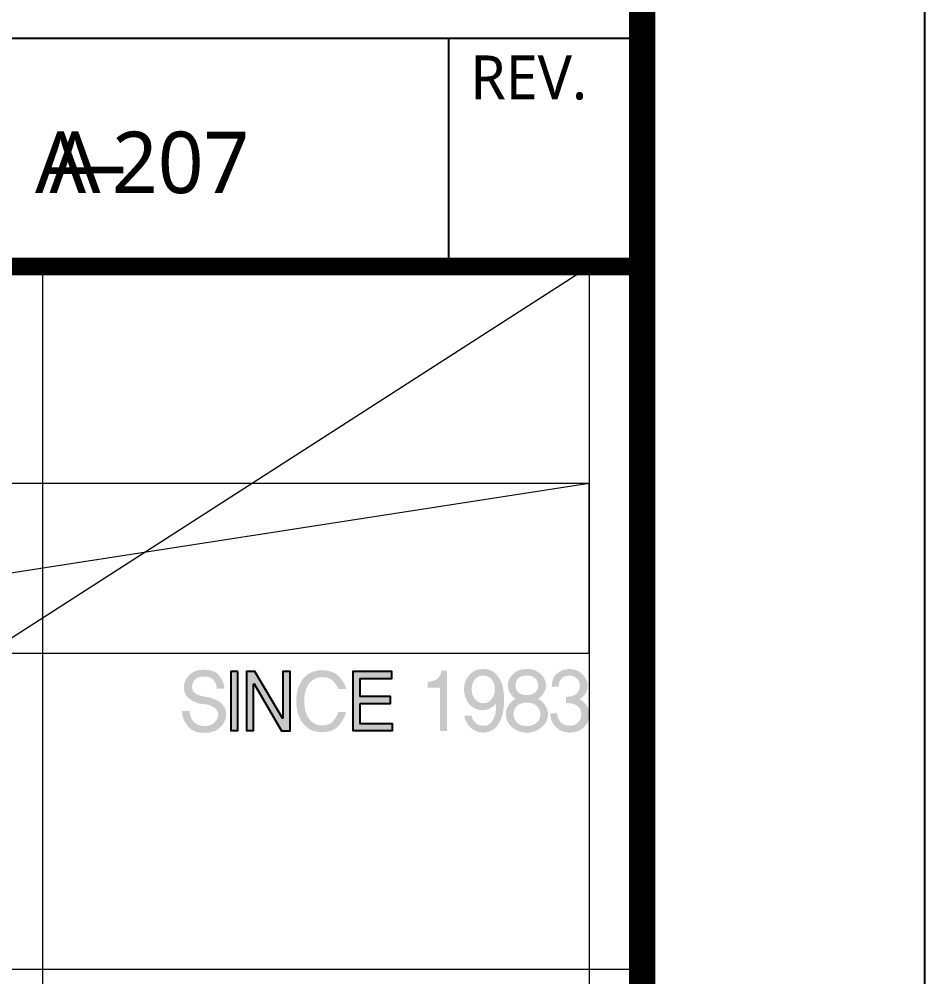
# Model space of a CAD drawing. Header units: millimetres. Extents: x 4739419 to 5837985, y 2291271 to 3446271.
# Drawn here: x 5133640 to 5159419, y 2312168 to 2339421 of the extents above; entities that cross this region are included whole.
import ezdxf
from ezdxf.enums import TextEntityAlignment as Align

# ---------------------------------------------------------------- set-up
doc = ezdxf.new("R2010")
doc.units = ezdxf.units.MM
doc.layers.get('0').update_dxf_attribs({"color": 255})
doc.layers.add('!!xref plan', color=9, linetype='Continuous')
doc.layers.add('FORM(미추홀)$0$SHEET', color=9, linetype='Continuous')
doc.layers.add('!!출력', color=9, linetype='Continuous', plot=False)
for name, color, linetype, lineweight in [('A-BORD-TEXT', 9, 'Continuous', 25), ('FORM(미추홀)$0$A-BORD-SHEET', 9, 'Continuous', 25), ('FORM(미추홀)$0$A-BORD-TEXT', 9, 'Continuous', 25)]:
    doc.layers.add(name, color=color, linetype=linetype, lineweight=lineweight)
for name, color, linetype, lineweight, plot in [('FORM(미추홀)$0$A-XXXX-NPLT', 9, 'Continuous', 15, False), ('FORM(미추홀)$0$defpoint', 9, 'Continuous', 0, False), ('XR-평면도$0$A-XXXX-NPLT', 9, 'Continuous', 15, False)]:
    doc.layers.add(name, color=color, linetype=linetype, lineweight=lineweight, plot=plot)
doc.styles.add('FORM(미추홀)$0$맑은고딕', font='malgun.ttf')
doc.styles.add('맑은고딕', font='malgun.ttf')

# ---------------------------------------------------------------- blocks, each defined once
blk = doc.blocks.new('FORM(미추홀)$0$AP-로고')
at = {"layer": 'FORM(미추홀)$0$defpoint'}
blk.add_line((38.531, 4.556), (-2.969, -1.873), dxfattribs=at)
blk.add_lwpolyline([(-2.969, 4.556), (-2.969, -1.873), (38.531, -1.873), (38.531, 4.556)], close=True, dxfattribs=at)
blk = doc.blocks.new('FORM(미추홀)$0$SHHET')
at = {"layer": 'FORM(미추홀)$0$SHEET'}
h = blk.add_hatch(color=250, dxfattribs=at)
h.dxf.hatch_style = 1
edge = h.paths.add_edge_path()
edge.add_spline(control_points=[(410378, 28613), (410330, 28687), (410261, 28749), (410171, 28798)], knot_values=[30, 30, 30, 30, 31, 31, 31, 31], degree=3, periodic=0)
edge.add_spline(control_points=[(410171, 28798), (410227, 28827), (410279, 28872), (410327, 28934)], knot_values=[29, 29, 29, 29, 30, 30, 30, 30], degree=3, periodic=0)
edge.add_spline(control_points=[(410327, 28934), (410376, 28997), (410401, 29081), (410401, 29186)], knot_values=[28, 28, 28, 28, 29, 29, 29, 29], degree=3, periodic=0)
edge.add_spline(control_points=[(410401, 29186), (410401, 29308), (410349, 29417), (410246, 29513)], knot_values=[27, 27, 27, 27, 28, 28, 28, 28], degree=3, periodic=0)
edge.add_spline(control_points=[(410246, 29513), (410144, 29609), (410026, 29657), (409892, 29657)], knot_values=[26, 26, 26, 26, 27, 27, 27, 27], degree=3, periodic=0)
edge.add_spline(control_points=[(409892, 29657), (409754, 29657), (409634, 29614), (409531, 29528)], knot_values=[25, 25, 25, 25, 26, 26, 26, 26], degree=3, periodic=0)
edge.add_spline(control_points=[(409531, 29528), (409429, 29442), (409379, 29319), (409382, 29158)], knot_values=[24, 24, 24, 24, 25, 25, 25, 25], degree=3, periodic=0)
edge.add_spline(control_points=[(409382, 29158), (409382, 29158), (409573, 29158), (409573, 29158)], knot_values=[23.000012, 23.000012, 23.000012, 23.000012, 23.99999, 23.99999, 23.99999, 23.99999], degree=3, periodic=0)
edge.add_spline(control_points=[(409573, 29158), (409573, 29235), (409597, 29306), (409645, 29371)], knot_values=[22, 22, 22, 22, 23, 23, 23, 23], degree=3, periodic=0)
edge.add_spline(control_points=[(409645, 29371), (409693, 29436), (409773, 29468), (409885, 29468)], knot_values=[21, 21, 21, 21, 22, 22, 22, 22], degree=3, periodic=0)
edge.add_spline(control_points=[(409885, 29468), (409975, 29468), (410047, 29440), (410099, 29384)], knot_values=[20, 20, 20, 20, 21, 21, 21, 21], degree=3, periodic=0)
edge.add_spline(control_points=[(410099, 29384), (410152, 29328), (410178, 29262), (410178, 29186)], knot_values=[19, 19, 19, 19, 20, 20, 20, 20], degree=3, periodic=0)
edge.add_spline(control_points=[(410178, 29186), (410178, 29120), (410163, 29063), (410134, 29016)], knot_values=[18, 18, 18, 18, 19, 19, 19, 19], degree=3, periodic=0)
edge.add_spline(control_points=[(410134, 29016), (410105, 28969), (410060, 28930), (410000, 28900)], knot_values=[17, 17, 17, 17, 18, 18, 18, 18], degree=3, periodic=0)
edge.add_spline(control_points=[(410000, 28900), (409972, 28887), (409937, 28880), (409897, 28876)], knot_values=[16, 16, 16, 16, 17, 17, 17, 17], degree=3, periodic=0)
edge.add_spline(control_points=[(409897, 28876), (409856, 28873), (409818, 28872), (409782, 28872)], knot_values=[15, 15, 15, 15, 16, 16, 16, 16], degree=3, periodic=0)
edge.add_spline(control_points=[(409782, 28872), (409782, 28872), (409782, 28689), (409782, 28689)], knot_values=[14.00001, 14.00001, 14.00001, 14.00001, 14.99999, 14.99999, 14.99999, 14.99999], degree=3, periodic=0)
edge.add_spline(control_points=[(409782, 28689), (409818, 28689), (409854, 28688), (409890, 28685)], knot_values=[13, 13, 13, 13, 14, 14, 14, 14], degree=3, periodic=0)
edge.add_spline(control_points=[(409890, 28685), (409926, 28681), (409963, 28674), (410000, 28663)], knot_values=[12, 12, 12, 12, 13, 13, 13, 13], degree=3, periodic=0)
edge.add_spline(control_points=[(410000, 28663), (410057, 28649), (410109, 28617), (410154, 28566)], knot_values=[11, 11, 11, 11, 12, 12, 12, 12], degree=3, periodic=0)
edge.add_spline(control_points=[(410154, 28566), (410200, 28516), (410223, 28453), (410223, 28379)], knot_values=[10, 10, 10, 10, 11, 11, 11, 11], degree=3, periodic=0)
edge.add_spline(control_points=[(410223, 28379), (410223, 28286), (410193, 28206), (410134, 28140)], knot_values=[9, 9, 9, 9, 10, 10, 10, 10], degree=3, periodic=0)
edge.add_spline(control_points=[(410134, 28140), (410075, 28074), (409994, 28041), (409892, 28041)], knot_values=[8, 8, 8, 8, 9, 9, 9, 9], degree=3, periodic=0)
edge.add_spline(control_points=[(409892, 28041), (409774, 28041), (409684, 28079), (409624, 28156)], knot_values=[7, 7, 7, 7, 8, 8, 8, 8], degree=3, periodic=0)
edge.add_spline(control_points=[(409624, 28156), (409563, 28232), (409533, 28312), (409533, 28394)], knot_values=[6, 6, 6, 6, 7, 7, 7, 7], degree=3, periodic=0)
edge.add_spline(control_points=[(409533, 28394), (409533, 28394), (409339, 28394), (409339, 28394)], knot_values=[5.00001, 5.00001, 5.00001, 5.00001, 5.999988, 5.999988, 5.999988, 5.999988], degree=3, periodic=0)
edge.add_spline(control_points=[(409339, 28394), (409339, 28245), (409392, 28117), (409497, 28010)], knot_values=[4, 4, 4, 4, 5, 5, 5, 5], degree=3, periodic=0)
edge.add_spline(control_points=[(409497, 28010), (409602, 27903), (409733, 27849), (409892, 27849)], knot_values=[3, 3, 3, 3, 4, 4, 4, 4], degree=3, periodic=0)
edge.add_spline(control_points=[(409892, 27849), (410057, 27849), (410191, 27899), (410295, 27998)], knot_values=[2, 2, 2, 2, 3, 3, 3, 3], degree=3, periodic=0)
edge.add_spline(control_points=[(410295, 27998), (410398, 28098), (410450, 28223), (410450, 28375)], knot_values=[1, 1, 1, 1, 2, 2, 2, 2], degree=3, periodic=0)
edge.add_spline(control_points=[(410450, 28375), (410450, 28458), (410426, 28538), (410378, 28613)], knot_values=[0, 0, 0, 0, 1, 1, 1, 1], degree=3, periodic=0)
edge = h.paths.add_edge_path(flags=16)
edge.add_spline(control_points=[(408951, 28608), (408882, 28670), (408789, 28701), (408674, 28701)], knot_values=[2, 2, 2, 2, 3, 3, 3, 3], degree=3, periodic=0)
edge.add_spline(control_points=[(408674, 28701), (408554, 28701), (408460, 28670), (408393, 28608)], knot_values=[3, 3, 3, 3, 4, 4, 4, 4], degree=3, periodic=0)
edge.add_spline(control_points=[(408393, 28608), (408325, 28545), (408291, 28467), (408291, 28372)], knot_values=[4, 4, 4, 4, 5, 5, 5, 5], degree=3, periodic=0)
edge.add_spline(control_points=[(408291, 28372), (408291, 28279), (408325, 28199), (408393, 28133)], knot_values=[5, 5, 5, 5, 6, 6, 6, 6], degree=3, periodic=0)
edge.add_spline(control_points=[(408393, 28133), (408460, 28067), (408554, 28034), (408674, 28034)], knot_values=[6, 6, 6, 6, 7, 7, 7, 7], degree=3, periodic=0)
edge.add_spline(control_points=[(408674, 28034), (408789, 28034), (408882, 28067), (408951, 28133)], knot_values=[7, 7, 7, 7, 8, 8, 8, 8], degree=3, periodic=0)
edge.add_spline(control_points=[(408951, 28133), (409021, 28199), (409056, 28279), (409056, 28372)], knot_values=[0, 0, 0, 0, 1, 1, 1, 1], degree=3, periodic=0)
edge.add_spline(control_points=[(409056, 28372), (409056, 28467), (409021, 28545), (408951, 28608)], knot_values=[1, 1, 1, 1, 2, 2, 2, 2], degree=3, periodic=0)
edge = h.paths.add_edge_path(flags=16)
edge.add_spline(control_points=[(408674, 28914), (408779, 28914), (408859, 28941), (408914, 28995)], knot_values=[7, 7, 7, 7, 8, 8, 8, 8], degree=3, periodic=0)
edge.add_spline(control_points=[(408914, 28995), (408970, 29048), (408997, 29113), (408997, 29189)], knot_values=[0, 0, 0, 0, 1, 1, 1, 1], degree=3, periodic=0)
edge.add_spline(control_points=[(408997, 29189), (408997, 29268), (408970, 29334), (408914, 29389)], knot_values=[1, 1, 1, 1, 2, 2, 2, 2], degree=3, periodic=0)
edge.add_spline(control_points=[(408914, 29389), (408859, 29443), (408779, 29470), (408674, 29470)], knot_values=[2, 2, 2, 2, 3, 3, 3, 3], degree=3, periodic=0)
edge.add_spline(control_points=[(408674, 29470), (408560, 29470), (408477, 29443), (408425, 29389)], knot_values=[3, 3, 3, 3, 4, 4, 4, 4], degree=3, periodic=0)
edge.add_spline(control_points=[(408425, 29389), (408373, 29334), (408348, 29268), (408348, 29189)], knot_values=[4, 4, 4, 4, 5, 5, 5, 5], degree=3, periodic=0)
edge.add_spline(control_points=[(408348, 29189), (408348, 29113), (408373, 29048), (408425, 28995)], knot_values=[5, 5, 5, 5, 6, 6, 6, 6], degree=3, periodic=0)
edge.add_spline(control_points=[(408425, 28995), (408477, 28941), (408560, 28914), (408674, 28914)], knot_values=[6, 6, 6, 6, 7, 7, 7, 7], degree=3, periodic=0)
edge = h.paths.add_edge_path()
edge.add_spline(control_points=[(408997, 28813), (409068, 28860), (409122, 28918), (409159, 28986)], knot_values=[14, 14, 14, 14, 15, 15, 15, 15], degree=3, periodic=0)
edge.add_spline(control_points=[(409159, 28986), (409197, 29055), (409216, 29122), (409216, 29186)], knot_values=[13, 13, 13, 13, 14, 14, 14, 14], degree=3, periodic=0)
edge.add_spline(control_points=[(409216, 29186), (409216, 29316), (409162, 29427), (409055, 29521)], knot_values=[12, 12, 12, 12, 13, 13, 13, 13], degree=3, periodic=0)
edge.add_spline(control_points=[(409055, 29521), (408948, 29615), (408820, 29662), (408674, 29662)], knot_values=[11, 11, 11, 11, 12, 12, 12, 12], degree=3, periodic=0)
edge.add_spline(control_points=[(408674, 29662), (408522, 29662), (408394, 29615), (408288, 29521), (408182, 29427), (408130, 29316), (408130, 29186)], knot_values=[9, 9, 9, 9, 10, 10, 10, 11, 11, 11, 11], degree=3, periodic=0)
edge.add_spline(control_points=[(408130, 29186), (408130, 29122), (408148, 29055), (408186, 28986)], knot_values=[8, 8, 8, 8, 9, 9, 9, 9], degree=3, periodic=0)
edge.add_spline(control_points=[(408186, 28986), (408223, 28918), (408277, 28859), (408348, 28810)], knot_values=[7, 7, 7, 7, 8, 8, 8, 8], degree=3, periodic=0)
edge.add_spline(control_points=[(408348, 28810), (408261, 28755), (408193, 28689), (408145, 28611), (408097, 28534), (408073, 28454), (408073, 28372)], knot_values=[5, 5, 5, 5, 6, 6, 6, 7, 7, 7, 7], degree=3, periodic=0)
edge.add_spline(control_points=[(408073, 28372), (408073, 28232), (408132, 28109), (408250, 28004), (408368, 27899), (408509, 27847), (408674, 27847)], knot_values=[3, 3, 3, 3, 4, 4, 4, 5, 5, 5, 5], degree=3, periodic=0)
edge.add_spline(control_points=[(408674, 27847), (408835, 27847), (408976, 27899), (409095, 28004)], knot_values=[2, 2, 2, 2, 3, 3, 3, 3], degree=3, periodic=0)
edge.add_spline(control_points=[(409095, 28004), (409214, 28109), (409274, 28232), (409274, 28372)], knot_values=[1, 1, 1, 1, 2, 2, 2, 2], degree=3, periodic=0)
edge.add_spline(control_points=[(409274, 28372), (409274, 28454), (409250, 28534), (409201, 28611)], knot_values=[0, 0, 0, 0, 1, 1, 1, 1], degree=3, periodic=0)
edge.add_spline(control_points=[(409201, 28611), (409152, 28689), (409084, 28756), (408997, 28813)], knot_values=[15, 15, 15, 15, 16, 16, 16, 16], degree=3, periodic=0)
edge = h.paths.add_edge_path(flags=16)
edge.add_spline(control_points=[(407670, 28798), (407731, 28872), (407761, 28967), (407761, 29082)], knot_values=[0, 0, 0, 0, 1, 1, 1, 1], degree=3, periodic=0)
edge.add_spline(control_points=[(407761, 29082), (407761, 29196), (407731, 29289), (407670, 29362)], knot_values=[1, 1, 1, 1, 2, 2, 2, 2], degree=3, periodic=0)
edge.add_spline(control_points=[(407670, 29362), (407609, 29434), (407530, 29470), (407433, 29470), (407335, 29470), (407256, 29435), (407194, 29363)], knot_values=[2, 2, 2, 2, 3, 3, 3, 4, 4, 4, 4], degree=3, periodic=0)
edge.add_spline(control_points=[(407194, 29363), (407133, 29291), (407102, 29197), (407102, 29082)], knot_values=[4, 4, 4, 4, 5, 5, 5, 5], degree=3, periodic=0)
edge.add_spline(control_points=[(407102, 29082), (407102, 28967), (407133, 28872), (407194, 28798)], knot_values=[5, 5, 5, 5, 6, 6, 6, 6], degree=3, periodic=0)
edge.add_spline(control_points=[(407194, 28798), (407256, 28724), (407335, 28687), (407433, 28687), (407530, 28687), (407609, 28724), (407670, 28798)], knot_values=[6, 6, 6, 6, 7, 7, 7, 8, 8, 8, 8], degree=3, periodic=0)
edge = h.paths.add_edge_path()
edge.add_spline(control_points=[(408023, 28756), (408025, 28950), (408007, 29103), (407968, 29217)], knot_values=[1, 1, 1, 1, 2, 2, 2, 2], degree=3, periodic=0)
edge.add_spline(control_points=[(407968, 29217), (407926, 29343), (407861, 29448), (407773, 29532)], knot_values=[0, 0, 0, 0, 1, 1, 1, 1], degree=3, periodic=0)
edge.add_spline(control_points=[(407773, 29532), (407685, 29616), (407569, 29657), (407424, 29657)], knot_values=[20, 20, 20, 20, 21, 21, 21, 21], degree=3, periodic=0)
edge.add_spline(control_points=[(407424, 29657), (407269, 29657), (407141, 29602), (407038, 29491)], knot_values=[19, 19, 19, 19, 20, 20, 20, 20], degree=3, periodic=0)
edge.add_spline(control_points=[(407038, 29491), (406935, 29379), (406884, 29243), (406884, 29082)], knot_values=[18, 18, 18, 18, 19, 19, 19, 19], degree=3, periodic=0)
edge.add_spline(control_points=[(406884, 29082), (406884, 28926), (406930, 28790), (407023, 28674)], knot_values=[17, 17, 17, 17, 18, 18, 18, 18], degree=3, periodic=0)
edge.add_spline(control_points=[(407023, 28674), (407116, 28558), (407239, 28495), (407390, 28486)], knot_values=[16, 16, 16, 16, 17, 17, 17, 17], degree=3, periodic=0)
edge.add_spline(control_points=[(407390, 28486), (407475, 28481), (407552, 28498), (407619, 28538)], knot_values=[15, 15, 15, 15, 16, 16, 16, 16], degree=3, periodic=0)
edge.add_spline(control_points=[(407619, 28538), (407687, 28577), (407746, 28624), (407797, 28678)], knot_values=[14, 14, 14, 14, 15, 15, 15, 15], degree=3, periodic=0)
edge.add_spline(control_points=[(407797, 28678), (407797, 28629), (407795, 28572), (407792, 28507)], knot_values=[13, 13, 13, 13, 14, 14, 14, 14], degree=3, periodic=0)
edge.add_spline(control_points=[(407792, 28507), (407789, 28442), (407775, 28376), (407750, 28308)], knot_values=[12, 12, 12, 12, 13, 13, 13, 13], degree=3, periodic=0)
edge.add_spline(control_points=[(407750, 28308), (407726, 28241), (407691, 28179), (407645, 28124)], knot_values=[11, 11, 11, 11, 12, 12, 12, 12], degree=3, periodic=0)
edge.add_spline(control_points=[(407645, 28124), (407599, 28069), (407528, 28041), (407433, 28041)], knot_values=[10, 10, 10, 10, 11, 11, 11, 11], degree=3, periodic=0)
edge.add_spline(control_points=[(407433, 28041), (407335, 28041), (407257, 28074), (407198, 28139)], knot_values=[9, 9, 9, 9, 10, 10, 10, 10], degree=3, periodic=0)
edge.add_spline(control_points=[(407198, 28139), (407138, 28205), (407105, 28268), (407098, 28330)], knot_values=[8, 8, 8, 8, 9, 9, 9, 9], degree=3, periodic=0)
edge.add_spline(control_points=[(407098, 28330), (407098, 28330), (406895, 28330), (406895, 28330)], knot_values=[7.000011, 7.000011, 7.000011, 7.000011, 7.999988, 7.999988, 7.999988, 7.999988], degree=3, periodic=0)
edge.add_spline(control_points=[(406895, 28330), (406907, 28210), (406963, 28100), (407063, 27999)], knot_values=[6, 6, 6, 6, 7, 7, 7, 7], degree=3, periodic=0)
edge.add_spline(control_points=[(407063, 27999), (407162, 27899), (407283, 27849), (407424, 27849)], knot_values=[5, 5, 5, 5, 6, 6, 6, 6], degree=3, periodic=0)
edge.add_spline(control_points=[(407424, 27849), (407557, 27849), (407667, 27887), (407754, 27963)], knot_values=[4, 4, 4, 4, 5, 5, 5, 5], degree=3, periodic=0)
edge.add_spline(control_points=[(407754, 27963), (407841, 28038), (407908, 28144), (407954, 28278)], knot_values=[3, 3, 3, 3, 4, 4, 4, 4], degree=3, periodic=0)
edge.add_spline(control_points=[(407954, 28278), (407998, 28402), (408020, 28562), (408023, 28756)], knot_values=[2, 2, 2, 2, 3, 3, 3, 3], degree=3, periodic=0)
edge = h.paths.add_edge_path()
edge.add_spline(control_points=[(406396, 27894), (406396, 27894), (406396, 29613), (406396, 29613)], knot_values=[8, 8, 8, 8, 9, 9, 9, 9], degree=3, periodic=0)
edge.add_spline(control_points=[(406396, 29613), (406396, 29613), (406243, 29613), (406243, 29613)], knot_values=[7.000015, 7.000015, 7.000015, 7.000015, 8, 8, 8, 8], degree=3, periodic=0)
edge.add_spline(control_points=[(406243, 29613), (406240, 29567), (406228, 29523), (406205, 29481), (406183, 29439), (406156, 29407), (406126, 29385)], knot_values=[5, 5, 5, 5, 6, 6, 6, 7, 7, 7, 7], degree=3, periodic=0)
edge.add_spline(control_points=[(406126, 29385), (406086, 29355), (406043, 29333), (405997, 29319)], knot_values=[4, 4, 4, 4, 5, 5, 5, 5], degree=3, periodic=0)
edge.add_spline(control_points=[(405997, 29319), (405951, 29305), (405902, 29297), (405850, 29295)], knot_values=[3, 3, 3, 3, 4, 4, 4, 4], degree=3, periodic=0)
edge.add_spline(control_points=[(405850, 29295), (405850, 29295), (405850, 29125), (405850, 29125)], knot_values=[2.00001, 2.00001, 2.00001, 2.00001, 2.99999, 2.99999, 2.99999, 2.99999], degree=3, periodic=0)
edge.add_spline(control_points=[(405850, 29125), (405850, 29125), (406196, 29125), (406196, 29125)], knot_values=[1, 1, 1, 1, 1.99999, 1.99999, 1.99999, 1.99999], degree=3, periodic=0)
edge.add_spline(control_points=[(406196, 29125), (406196, 29125), (406196, 27894), (406196, 27894)], knot_values=[0, 0, 0, 0, 1, 1, 1, 1], degree=3, periodic=0)
edge.add_spline(control_points=[(406196, 27894), (406196, 27894), (406396, 27894), (406396, 27894)], knot_values=[9, 9, 9, 9, 10, 10, 10, 10], degree=3, periodic=0)
h.paths.add_polyline_path([(403923, 28678), (404793, 28680), (404793, 28874), (403923, 28874), (403923, 29385), (404829, 29385), (404829, 29582), (403719, 29582), (403719, 27908), (404852, 27908), (404852, 28100), (403923, 28100)])
edge = h.paths.add_edge_path()
edge.add_spline(control_points=[(402471, 28242), (402381, 28368), (402336, 28537), (402336, 28749)], knot_values=[4, 4, 4, 4, 5, 5, 5, 5], degree=3, periodic=0)
edge.add_spline(control_points=[(402336, 28749), (402336, 28955), (402381, 29120), (402471, 29242)], knot_values=[3, 3, 3, 3, 4, 4, 4, 4], degree=3, periodic=0)
edge.add_spline(control_points=[(402471, 29242), (402560, 29364), (402685, 29425), (402844, 29425)], knot_values=[2, 2, 2, 2, 3, 3, 3, 3], degree=3, periodic=0)
edge.add_spline(control_points=[(402844, 29425), (402986, 29425), (403091, 29389), (403159, 29317)], knot_values=[1, 1, 1, 1, 2, 2, 2, 2], degree=3, periodic=0)
edge.add_spline(control_points=[(403159, 29317), (403226, 29244), (403273, 29169), (403300, 29092)], knot_values=[0, 0, 0, 0, 1, 1, 1, 1], degree=3, periodic=0)
edge.add_spline(control_points=[(403300, 29092), (403300, 29092), (403530, 29092), (403530, 29092)], knot_values=[17.00001, 17.00001, 17.00001, 17.00001, 17.999989, 17.999989, 17.999989, 17.999989], degree=3, periodic=0)
edge.add_spline(control_points=[(403530, 29092), (403506, 29199), (403439, 29314), (403330, 29437)], knot_values=[16, 16, 16, 16, 17, 17, 17, 17], degree=3, periodic=0)
edge.add_spline(control_points=[(403330, 29437), (403220, 29560), (403058, 29622), (402844, 29622)], knot_values=[15, 15, 15, 15, 16, 16, 16, 16], degree=3, periodic=0)
edge.add_spline(control_points=[(402844, 29622), (402616, 29622), (402437, 29542), (402306, 29383)], knot_values=[14, 14, 14, 14, 15, 15, 15, 15], degree=3, periodic=0)
edge.add_spline(control_points=[(402306, 29383), (402176, 29224), (402111, 29012), (402111, 28749)], knot_values=[13, 13, 13, 13, 14, 14, 14, 14], degree=3, periodic=0)
edge.add_spline(control_points=[(402111, 28749), (402111, 28479), (402176, 28263), (402306, 28101)], knot_values=[12, 12, 12, 12, 13, 13, 13, 13], degree=3, periodic=0)
edge.add_spline(control_points=[(402306, 28101), (402437, 27940), (402616, 27859), (402844, 27859)], knot_values=[11, 11, 11, 11, 12, 12, 12, 12], degree=3, periodic=0)
edge.add_spline(control_points=[(402844, 27859), (403054, 27859), (403213, 27923), (403322, 28053), (403430, 28182), (403499, 28310), (403527, 28436)], knot_values=[9, 9, 9, 9, 10, 10, 10, 11, 11, 11, 11], degree=3, periodic=0)
edge.add_spline(control_points=[(403527, 28436), (403527, 28436), (403303, 28434), (403303, 28434)], knot_values=[8.000012, 8.000012, 8.000012, 8.000012, 8.99999, 8.99999, 8.99999, 8.99999], degree=3, periodic=0)
edge.add_spline(control_points=[(403303, 28434), (403278, 28342), (403230, 28256), (403159, 28175)], knot_values=[7, 7, 7, 7, 8, 8, 8, 8], degree=3, periodic=0)
edge.add_spline(control_points=[(403159, 28175), (403087, 28093), (402982, 28053), (402844, 28053)], knot_values=[6, 6, 6, 6, 7, 7, 7, 7], degree=3, periodic=0)
edge.add_spline(control_points=[(402844, 28053), (402685, 28053), (402560, 28116), (402471, 28242)], knot_values=[5, 5, 5, 5, 6, 6, 6, 6], degree=3, periodic=0)
h.paths.add_polyline_path([(400892, 29227), (400906, 29231), (401690, 27901), (401938, 27901), (401938, 29582), (401731, 29582), (401731, 28261), (401717, 28256), (400931, 29584), (400688, 29584), (400688, 27908), (400892, 27908)])
h.paths.add_polyline_path([(400445, 29582), (400245, 29582), (400245, 27908), (400445, 27908)])
edge = h.paths.add_edge_path()
edge.add_spline(control_points=[(399930, 27982), (400030, 28076), (400090, 28188), (400108, 28318)], knot_values=[1, 1, 1, 1, 2, 2, 2, 2], degree=3, periodic=0)
edge.add_spline(control_points=[(400108, 28318), (400120, 28417), (400100, 28508), (400049, 28589)], knot_values=[0, 0, 0, 0, 1, 1, 1, 1], degree=3, periodic=0)
edge.add_spline(control_points=[(400049, 28589), (399998, 28670), (399929, 28732), (399840, 28774)], knot_values=[29, 29, 29, 29, 30, 30, 30, 30], degree=3, periodic=0)
edge.add_spline(control_points=[(399840, 28774), (399752, 28817), (399661, 28845), (399569, 28859)], knot_values=[28, 28, 28, 28, 29, 29, 29, 29], degree=3, periodic=0)
edge.add_spline(control_points=[(399569, 28859), (399477, 28872), (399401, 28890), (399341, 28912)], knot_values=[27, 27, 27, 27, 28, 28, 28, 28], degree=3, periodic=0)
edge.add_spline(control_points=[(399341, 28912), (399295, 28929), (399250, 28955), (399207, 28990)], knot_values=[26, 26, 26, 26, 27, 27, 27, 27], degree=3, periodic=0)
edge.add_spline(control_points=[(399207, 28990), (399165, 29025), (399143, 29080), (399143, 29156)], knot_values=[25, 25, 25, 25, 26, 26, 26, 26], degree=3, periodic=0)
edge.add_spline(control_points=[(399143, 29156), (399143, 29227), (399170, 29292), (399225, 29353)], knot_values=[24, 24, 24, 24, 25, 25, 25, 25], degree=3, periodic=0)
edge.add_spline(control_points=[(399225, 29353), (399280, 29414), (399366, 29444), (399483, 29444)], knot_values=[23, 23, 23, 23, 24, 24, 24, 24], degree=3, periodic=0)
edge.add_spline(control_points=[(399483, 29444), (399607, 29444), (399699, 29410), (399758, 29341)], knot_values=[22, 22, 22, 22, 23, 23, 23, 23], degree=3, periodic=0)
edge.add_spline(control_points=[(399758, 29341), (399817, 29273), (399847, 29192), (399847, 29099)], knot_values=[21, 21, 21, 21, 22, 22, 22, 22], degree=3, periodic=0)
edge.add_spline(control_points=[(399847, 29099), (399847, 29099), (400065, 29096), (400065, 29096)], knot_values=[20.00001, 20.00001, 20.00001, 20.00001, 20.999988, 20.999988, 20.999988, 20.999988], degree=3, periodic=0)
edge.add_spline(control_points=[(400065, 29096), (400065, 29193), (400024, 29307), (399941, 29438)], knot_values=[19, 19, 19, 19, 20, 20, 20, 20], degree=3, periodic=0)
edge.add_spline(control_points=[(399941, 29438), (399859, 29570), (399706, 29636), (399483, 29636)], knot_values=[18, 18, 18, 18, 19, 19, 19, 19], degree=3, periodic=0)
edge.add_spline(control_points=[(399483, 29636), (399295, 29636), (399154, 29584), (399059, 29480)], knot_values=[17, 17, 17, 17, 18, 18, 18, 18], degree=3, periodic=0)
edge.add_spline(control_points=[(399059, 29480), (398964, 29376), (398915, 29268), (398912, 29156)], knot_values=[16, 16, 16, 16, 17, 17, 17, 17], degree=3, periodic=0)
edge.add_spline(control_points=[(398912, 29156), (398909, 29041), (398935, 28950), (398990, 28885)], knot_values=[15, 15, 15, 15, 16, 16, 16, 16], degree=3, periodic=0)
edge.add_spline(control_points=[(398990, 28885), (399046, 28819), (399126, 28763), (399231, 28718)], knot_values=[14, 14, 14, 14, 15, 15, 15, 15], degree=3, periodic=0)
edge.add_spline(control_points=[(399231, 28718), (399315, 28681), (399398, 28661), (399479, 28657)], knot_values=[13, 13, 13, 13, 14, 14, 14, 14], degree=3, periodic=0)
edge.add_spline(control_points=[(399479, 28657), (399561, 28653), (399638, 28633), (399710, 28597)], knot_values=[12, 12, 12, 12, 13, 13, 13, 13], degree=3, periodic=0)
edge.add_spline(control_points=[(399710, 28597), (399774, 28564), (399822, 28527), (399854, 28486)], knot_values=[11, 11, 11, 11, 12, 12, 12, 12], degree=3, periodic=0)
edge.add_spline(control_points=[(399854, 28486), (399885, 28445), (399895, 28392), (399883, 28327)], knot_values=[10, 10, 10, 10, 11, 11, 11, 11], degree=3, periodic=0)
edge.add_spline(control_points=[(399883, 28327), (399866, 28245), (399828, 28176), (399767, 28120)], knot_values=[9, 9, 9, 9, 10, 10, 10, 10], degree=3, periodic=0)
edge.add_spline(control_points=[(399767, 28120), (399706, 28064), (399615, 28036), (399494, 28036)], knot_values=[8, 8, 8, 8, 9, 9, 9, 9], degree=3, periodic=0)
edge.add_spline(control_points=[(399494, 28036), (399374, 28036), (399276, 28073), (399198, 28145)], knot_values=[7, 7, 7, 7, 8, 8, 8, 8], degree=3, periodic=0)
edge.add_spline(control_points=[(399198, 28145), (399121, 28218), (399079, 28323), (399073, 28460)], knot_values=[6, 6, 6, 6, 7, 7, 7, 7], degree=3, periodic=0)
edge.add_spline(control_points=[(399073, 28460), (399073, 28460), (398855, 28460), (398855, 28460)], knot_values=[5.000012, 5.000012, 5.000012, 5.000012, 5.999986, 5.999986, 5.999986, 5.999986], degree=3, periodic=0)
edge.add_spline(control_points=[(398855, 28460), (398860, 28315), (398913, 28175), (399015, 28041)], knot_values=[4, 4, 4, 4, 5, 5, 5, 5], degree=3, periodic=0)
edge.add_spline(control_points=[(399015, 28041), (399117, 27907), (399275, 27840), (399489, 27840)], knot_values=[3, 3, 3, 3, 4, 4, 4, 4], degree=3, periodic=0)
edge.add_spline(control_points=[(399489, 27840), (399683, 27840), (399830, 27887), (399930, 27982)], knot_values=[2, 2, 2, 2, 3, 3, 3, 3], degree=3, periodic=0)
at = {"layer": 'FORM(미추홀)$0$A-BORD-SHEET', "color": 7}
for p, q in [((377825, 47612), (411950, 47612)), ((406450, 41112), (406450, 47612))]:
    blk.add_line(p, q, dxfattribs=at)
at = {"layer": 'FORM(미추홀)$0$A-BORD-SHEET', "const_width": 750}
blk.add_lwpolyline([(411950, 286550), (10450, 286550), (10450, 10450), (411950, 10450)], close=True, dxfattribs=at)
at = {"layer": 'FORM(미추홀)$0$A-BORD-SHEET', "color": 7, "const_width": 500}
blk.add_lwpolyline([(377825, 41112), (411950, 41112)], dxfattribs=at)
at = {"layer": 'FORM(미추홀)$0$A-XXXX-NPLT'}
blk.add_lwpolyline([(0, 0), (0, 297000), (420000, 297000), (420000, 0)], close=True, dxfattribs=at)
at = {"layer": 'FORM(미추홀)$0$defpoint'}
for p, q in [((379325, 21112), (410450, 41112)), ((394888, 41112), (394888, 10450)), ((410450, 41112), (410450, 10450)), ((377825, 21112), (411950, 21112))]:
    blk.add_line(p, q, dxfattribs=at)
at = {"layer": 'FORM(미추홀)$0$SHEET', "color": 250}
for points in [[(400445, 29582), (400245, 29582), (400245, 27908), (400445, 27908)], [(400892, 29227), (400906, 29231), (401690, 27901), (401938, 27901), (401938, 29582), (401731, 29582), (401731, 28261), (401717, 28256), (400931, 29584), (400688, 29584), (400688, 27908), (400892, 27908)], [(403923, 28678), (404793, 28680), (404793, 28874), (403923, 28874), (403923, 29385), (404829, 29385), (404829, 29582), (403719, 29582), (403719, 27908), (404852, 27908), (404852, 28100), (403923, 28100)]]:
    blk.add_lwpolyline(points, close=True, dxfattribs=at)
at = {"layer": 'FORM(미추홀)$0$SHEET', "xscale": 749.9999999999999, "yscale": 749.9999999999999, "zscale": 749.9999999999999}
blk.add_blockref('FORM(미추홀)$0$AP-로고', (381551, 31517), dxfattribs=at)
at = {"layer": 'FORM(미추홀)$0$A-BORD-TEXT', "style": 'FORM(미추홀)$0$맑은고딕'}
blk.add_text('REV.', height=1250, dxfattribs=at).set_placement((407060, 45868))
at = {"layer": 'FORM(미추홀)$0$A-XXXX-NPLT', "style": 'FORM(미추홀)$0$맑은고딕'}
blk.add_text('A-', height=1750, dxfattribs=at).set_placement((397274, 43199), align=Align.RIGHT)
blk = doc.blocks.new('FORM(미추홀)')
blk.add_blockref('FORM(미추홀)$0$SHHET', (0, 0))

msp = doc.modelspace()

# ---------------------------------------------------------------- linework, layer by layer
at = {"layer": '!!출력'}
msp.add_lwpolyline([(4739418.8, 2291270.6), (5159418.8, 2291270.6), (5159418.8, 2588270.6), (4739418.8, 2588270.6)], close=True, dxfattribs=at)
at = {"layer": 'XR-평면도$0$A-XXXX-NPLT'}
msp.add_lwpolyline([(4739418.8, 2588270.6), (5159418.8, 2588270.6), (5159418.8, 2291270.6), (4739418.8, 2291270.6)], close=True, dxfattribs=at)
msp.add_lwpolyline([(4739418.8, 2588270.6), (5159418.8, 2588270.6), (5159418.8, 2291270.6), (4739418.8, 2291270.6)], close=True, dxfattribs=at)
msp.add_lwpolyline([(4739418.8, 2588270.6), (5159418.8, 2588270.6), (5159418.8, 2291270.6), (4739418.8, 2291270.6)], close=True, dxfattribs=at)

# ---------------------------------------------------------------- block references
at = {"layer": '!!xref plan'}
msp.add_blockref('FORM(미추홀)', (4739418.8, 2291270.6), dxfattribs=at)

# ---------------------------------------------------------------- texts
at = {"layer": 'A-BORD-TEXT', "style": '맑은고딕'}
msp.add_text('A-207', height=1750, dxfattribs=at).set_placement((5134091.6, 2334469.4))

doc.saveas('drawing.dxf')
